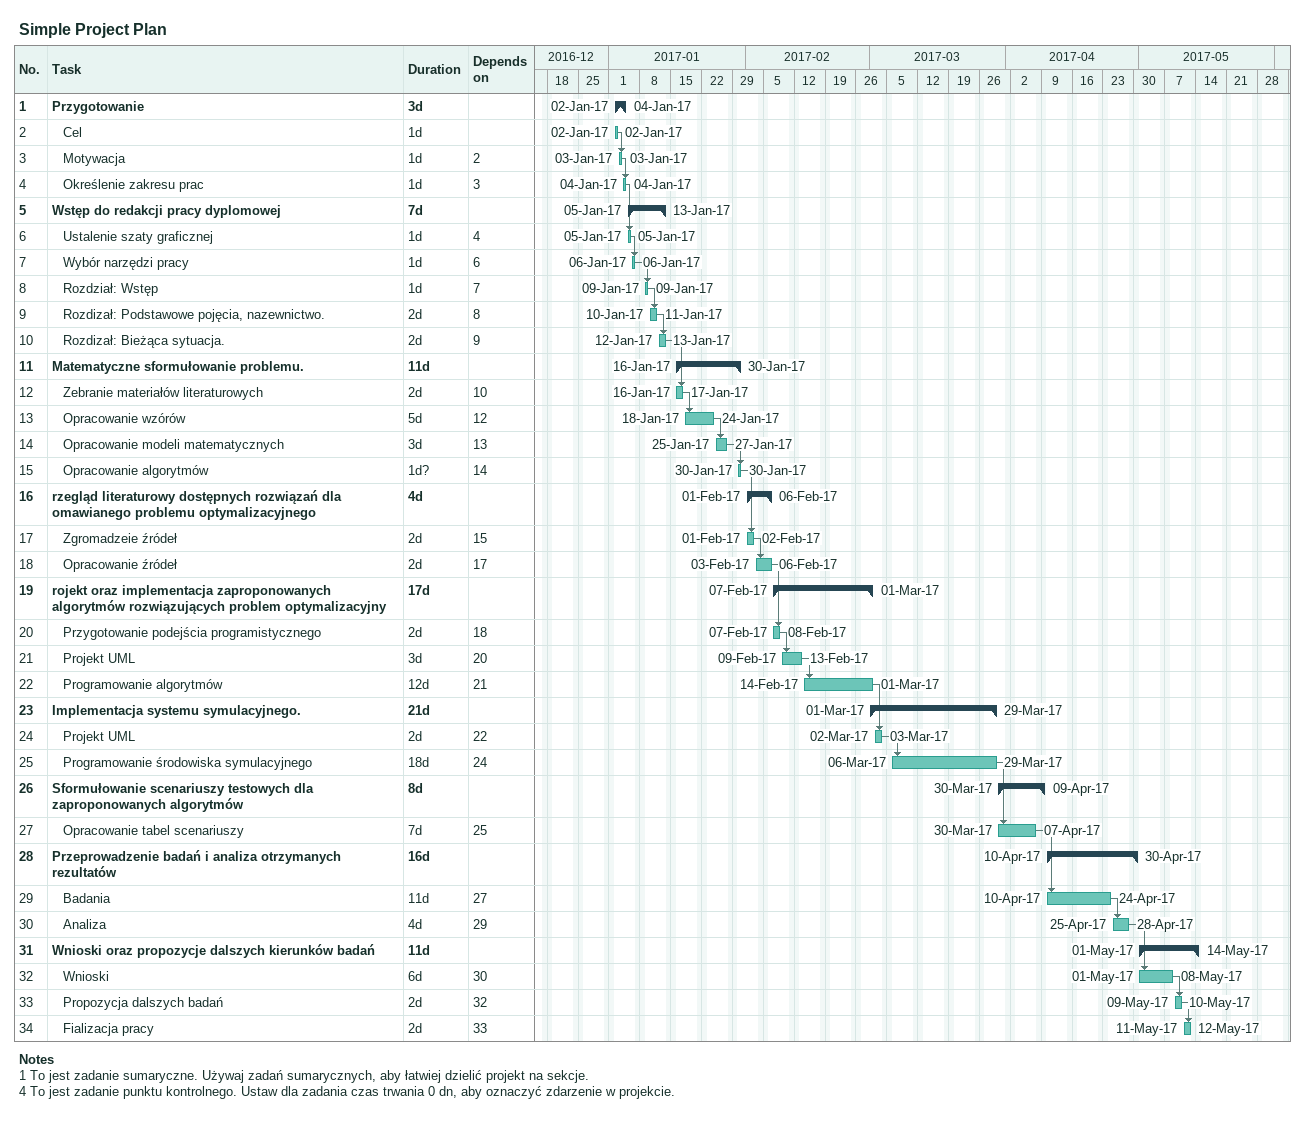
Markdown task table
Simple Project Plan

| ID | Level | Task | Duration | Start | Finish | Predecessors |
|---|---|---|---|---|---|---|
| 1 | 1 | **Przygotowanie** | 3d | 2017-01-02 | 2017-01-04 |  |
| 2 | 2 | Cel | 1d | 2017-01-02 | 2017-01-02 |  |
| 3 | 2 | Motywacja | 1d | 2017-01-03 | 2017-01-03 | 2 |
| 4 | 2 | Określenie zakresu prac | 1d | 2017-01-04 | 2017-01-04 | 3 |
| 5 | 1 | **Wstęp do redakcji pracy dyplomowej** | 7d | 2017-01-05 | 2017-01-13 |  |
| 6 | 2 | Ustalenie szaty graficznej | 1d | 2017-01-05 | 2017-01-05 | 4 |
| 7 | 2 | Wybór narzędzi pracy | 1d | 2017-01-06 | 2017-01-06 | 6 |
| 8 | 2 | Rozdział: Wstęp | 1d | 2017-01-09 | 2017-01-09 | 7 |
| 9 | 2 | Rozdizał: Podstawowe pojęcia, nazewnictwo. | 2d | 2017-01-10 | 2017-01-11 | 8 |
| 10 | 2 | Rozdizał: Bieżąca sytuacja. | 2d | 2017-01-12 | 2017-01-13 | 9 |
| 11 | 1 | **Matematyczne sformułowanie problemu.** | 11d | 2017-01-16 | 2017-01-30 |  |
| 12 | 2 | Zebranie materiałów literaturowych | 2d | 2017-01-16 | 2017-01-17 | 10 |
| 13 | 2 | Opracowanie wzórów | 5d | 2017-01-18 | 2017-01-24 | 12 |
| 14 | 2 | Opracowanie modeli matematycznych | 3d | 2017-01-25 | 2017-01-27 | 13 |
| 15 | 2 | Opracowanie algorytmów | 1d? | 2017-01-30 | 2017-01-30 | 14 |
| 16 | 1 | **rzegląd literaturowy dostępnych rozwiązań dla omawianego problemu optymalizacyjnego** | 4d | 2017-02-01 | 2017-02-06 |  |
| 17 | 2 | Zgromadzeie źródeł | 2d | 2017-02-01 | 2017-02-02 | 15 |
| 18 | 2 | Opracowanie źródeł | 2d | 2017-02-03 | 2017-02-06 | 17 |
| 19 | 1 | **rojekt oraz implementacja zaproponowanych algorytmów rozwiązujących problem optymalizacyjny** | 17d | 2017-02-07 | 2017-03-01 |  |
| 20 | 2 | Przygotowanie podejścia programistycznego | 2d | 2017-02-07 | 2017-02-08 | 18 |
| 21 | 2 | Projekt UML | 3d | 2017-02-09 | 2017-02-13 | 20 |
| 22 | 2 | Programowanie algorytmów | 12d | 2017-02-14 | 2017-03-01 | 21 |
| 23 | 1 | **Implementacja systemu symulacyjnego.** | 21d | 2017-03-01 | 2017-03-29 |  |
| 24 | 2 | Projekt UML | 2d | 2017-03-02 | 2017-03-03 | 22 |
| 25 | 2 | Programowanie środowiska symulacyjnego | 18d | 2017-03-06 | 2017-03-29 | 24 |
| 26 | 1 | **Sformułowanie scenariuszy testowych dla zaproponowanych algorytmów** | 8d | 2017-03-30 | 2017-04-09 |  |
| 27 | 2 | Opracowanie tabel scenariuszy | 7d | 2017-03-30 | 2017-04-07 | 25 |
| 28 | 1 | **Przeprowadzenie badań i analiza otrzymanych rezultatów** | 16d | 2017-04-10 | 2017-04-30 |  |
| 29 | 2 | Badania | 11d | 2017-04-10 | 2017-04-24 | 27 |
| 30 | 2 | Analiza | 4d | 2017-04-25 | 2017-04-28 | 29 |
| 31 | 1 | **Wnioski oraz propozycje dalszych kierunków badań** | 11d | 2017-05-01 | 2017-05-14 |  |
| 32 | 2 | Wnioski | 6d | 2017-05-01 | 2017-05-08 | 30 |
| 33 | 2 | Propozycja dalszych badań | 2d | 2017-05-09 | 2017-05-10 | 32 |
| 34 | 2 | Fializacja pracy | 2d | 2017-05-11 | 2017-05-12 | 33 |

Notes
- 1: To jest zadanie sumaryczne. Używaj zadań sumarycznych, aby łatwiej dzielić projekt na sekcje.
- 4: To jest zadanie punktu kontrolnego. Ustaw dla zadania czas trwania 0 dn, aby oznaczyć zdarzenie w projekcie.
